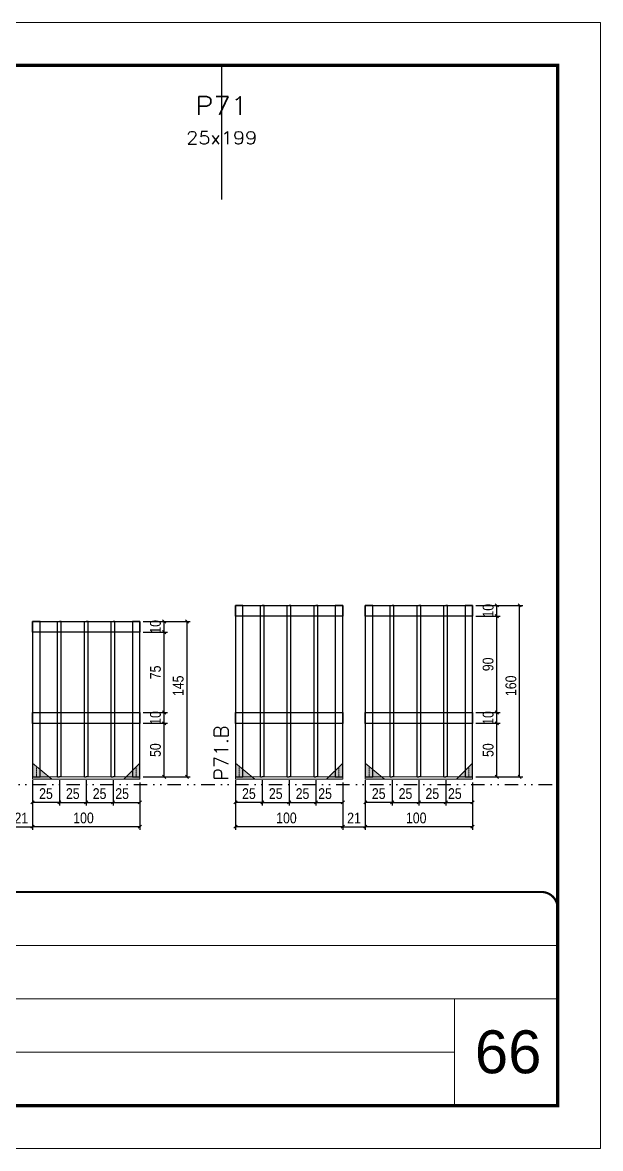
# Model space of a CAD drawing. Extents: x 14400 to 27878, y -21631 to 6985.
# Drawn here: x 16931 to 17470, y -12442 to -11392 of the extents above; entities that cross this region are included whole.
import ezdxf
from ezdxf.enums import TextEntityAlignment as Align

# ---------------------------------------------------------------- set-up
doc = ezdxf.new("R2010")
doc.units = 0
for name, pattern in [('CONTINUO', [0]), ('DASHED', [0.75, 0.5, -0.25]), ('DIVIDE2', [0.625, 0.25, -0.125, 0, -0.125, 0, -0.125]), ('HIDDEN', [0.375, 0.25, -0.125])]:
    doc.linetypes.add(name, pattern=pattern)
for name, color, linetype, lineweight in [('CARIMBO', 255, 'Continuous', 9), ('Folhas', 255, 'Continuous', 9), ('Madeira', 126, 'Continuous', 18), ('Sarr 2.2x7', 40, 'Continuous', 9), ('SARRAFO DE PRESSAO', 251, 'DASHED', 9), ('Texto Seção', 7, 'Continuous', 15)]:
    doc.layers.add(name, color=color, linetype=linetype, lineweight=lineweight)
for name, color, linetype in [('COTA', 241, 'Continuous'), ('Nível', 160, 'Continuous'), ('SARR_2.2x10', 60, 'Continuous'), ('SARR_3.5x7', 81, 'Continuous'), ('SARR_7x7', 40, 'Continuous'), ('Texto de Titulo', 7, 'Continuous'), ('Texto Qtd Sarr', 242, 'Continuous')]:
    doc.layers.add(name, color=color, linetype=linetype)
doc.styles.add('ARIAL', font='arial.ttf')
doc.styles.add('COTA TECNICA', font='techl___.ttf', dxfattribs={"height": 10})
doc.styles.add('REGUA-120', font='ROMANS.shx', dxfattribs={"height": 15})
doc.styles.add('ROMANS', font='romans.shx')
doc.dimstyles.new('PAINEL', dxfattribs={"dimtxt": 10, "dimasz": 3, "dimexe": 3, "dimexo": 3, "dimgap": 3, "dimtad": 1, "dimdec": 1, "dimzin": 12, "dimdsep": 46, "dimtxsty": 'COTA TECNICA', "dimblk1": 'OBLIQUE', "dimblk2": 'OBLIQUE', "dimsah": 1, "dimcen": 0.9, "dimclrd": 4, "dimclre": 4, "dimclrt": 240, "dimadec": 1, "dimazin": 3, "dimtfac": 1, "dimtdec": 1, "dimtmove": 0, "dimatfit": 3, "dimfxl": 1, "dimtolj": 1, "dimtzin": 12, "dimarcsym": 0})

# ---------------------------------------------------------------- blocks, each defined once
blk = doc.blocks.new('9999999999')
at = {"color": 30, "linetype": 'CONTINUO'}
for p, q in [((98564.6, 34379.6), (99584, 34379.6)), ((98564.6, 34329.8), (99488, 34329.8)), ((99584, 34329.8), (99488, 34329.8)), ((99488, 34329.8), (99488, 34230.2)), ((98564.6, 34280), (99488, 34280))]:
    blk.add_line(p, q, dxfattribs=at)
at = {"color": 30, "linetype": 'CONTINUO', "const_width": 2}
blk.add_lwpolyline([(99584, 34230.2), (99584, 34414.4, 0.414214), (99569, 34429.4), (98229, 34429.4, 0.414214), (98214, 34414.4), (98214, 34245.2, 0.414214), (98229, 34230.2), (99584, 34230.2)], format="xyb", dxfattribs=at)
at = {"layer": 'Folhas'}
blk.add_lwpolyline([(98139, 34190.2), (99624, 34190.2), (99624, 35240.2), (98139, 35240.2)], close=True, dxfattribs=at)
at = {"layer": 'Folhas', "color": 30, "const_width": 3}
blk.add_lwpolyline([(98214, 34230.2), (99584, 34230.2), (99584, 35200.2), (98214, 35200.2)], close=True, dxfattribs=at)
blk = doc.blocks.new('_Oblique')
at = {"color": 0, "linetype": 'ByBlock', "lineweight": -2}
blk.add_line((-0.5, -0.5), (0.5, 0.5), dxfattribs=at)
blk = doc.blocks.new('*D2071')
at = {"layer": 'COTA', "color": 4, "lineweight": -2, "transparency": 16777216}
for p, q in [((16940.5, -12114.2), (16940.5, -12145.4)), ((17040.5, -12114.2), (17040.5, -12145.4)), ((17040.5, -12142.4), (16940.5, -12142.4))]:
    blk.add_line(p, q, dxfattribs=at)
at = {"layer": 'Defpoints', "color": 0, "transparency": 16777216}
for p in [(16940.5, -12111.2), (17040.5, -12111.2), (16940.5, -12142.4)]:
    blk.add_point(p, dxfattribs=at)
at = {"layer": 'COTA', "color": 4, "lineweight": -2, "transparency": 16777216, "xscale": 3, "yscale": 3, "zscale": 3, "rotation": 180}
blk.add_blockref('_Oblique', (16940.5, -12142.4), dxfattribs=at)
at = {"layer": 'COTA', "color": 4, "lineweight": -2, "transparency": 16777216, "xscale": 3, "yscale": 3, "zscale": 3}
blk.add_blockref('_Oblique', (17040.5, -12142.4), dxfattribs=at)
at = {"layer": 'COTA', "color": 240, "transparency": 16777216, "insert": (16988, -12134.3), "char_height": 10, "attachment_point": 5, "style": 'COTA TECNICA'}
blk.add_mtext('\\A1;100', dxfattribs=at)
blk = doc.blocks.new('*D2072')
at = {"layer": 'COTA', "color": 4, "lineweight": -2, "transparency": 16777216}
for p, q in [((16940.5, -12099), (16940.5, -12122.7)), ((16965.5, -12099), (16965.5, -12122.7)), ((16965.5, -12119.7), (16940.5, -12119.7))]:
    blk.add_line(p, q, dxfattribs=at)
at = {"layer": 'Defpoints', "color": 0, "transparency": 16777216}
for p in [(16940.5, -12096), (16965.5, -12096), (16940.5, -12119.7)]:
    blk.add_point(p, dxfattribs=at)
at = {"layer": 'COTA', "color": 4, "lineweight": -2, "transparency": 16777216, "xscale": 3, "yscale": 3, "zscale": 3, "rotation": 180}
blk.add_blockref('_Oblique', (16940.5, -12119.7), dxfattribs=at)
at = {"layer": 'COTA', "color": 4, "lineweight": -2, "transparency": 16777216, "xscale": 3, "yscale": 3, "zscale": 3}
blk.add_blockref('_Oblique', (16965.5, -12119.7), dxfattribs=at)
at = {"layer": 'COTA', "color": 240, "transparency": 16777216, "insert": (16953, -12111.6), "char_height": 10, "attachment_point": 5, "style": 'COTA TECNICA'}
blk.add_mtext('\\A1;25', dxfattribs=at)
blk = doc.blocks.new('*D2073')
at = {"layer": 'COTA', "color": 4, "lineweight": -2, "transparency": 16777216}
for p, q in [((17015.5, -12099), (17015.5, -12122.7)), ((17040.5, -12101.2), (17040.5, -12122.7)), ((17015.5, -12119.7), (17040.5, -12119.7))]:
    blk.add_line(p, q, dxfattribs=at)
at = {"layer": 'Defpoints', "color": 0, "transparency": 16777216}
for p in [(17015.5, -12096), (17040.5, -12098.2), (17040.5, -12119.7)]:
    blk.add_point(p, dxfattribs=at)
at = {"layer": 'COTA', "color": 4, "lineweight": -2, "transparency": 16777216, "xscale": 3, "yscale": 3, "zscale": 3, "rotation": 180}
blk.add_blockref('_Oblique', (17015.5, -12119.7), dxfattribs=at)
at = {"layer": 'COTA', "color": 4, "lineweight": -2, "transparency": 16777216, "xscale": 3, "yscale": 3, "zscale": 3}
blk.add_blockref('_Oblique', (17040.5, -12119.7), dxfattribs=at)
at = {"layer": 'COTA', "color": 240, "transparency": 16777216, "insert": (17024, -12111.6), "char_height": 10, "attachment_point": 5, "style": 'COTA TECNICA'}
blk.add_mtext('\\A1;25', dxfattribs=at)
blk = doc.blocks.new('*D2074')
at = {"layer": 'COTA', "color": 4, "lineweight": -2, "transparency": 16777216}
for p, q in [((16965.5, -12099), (16965.5, -12122.7)), ((16990.5, -12099), (16990.5, -12122.7)), ((16965.5, -12119.7), (16990.5, -12119.7))]:
    blk.add_line(p, q, dxfattribs=at)
at = {"layer": 'Defpoints', "color": 0, "transparency": 16777216}
for p in [(16965.5, -12096), (16990.5, -12096), (16990.5, -12119.7)]:
    blk.add_point(p, dxfattribs=at)
at = {"layer": 'COTA', "color": 4, "lineweight": -2, "transparency": 16777216, "xscale": 3, "yscale": 3, "zscale": 3, "rotation": 180}
blk.add_blockref('_Oblique', (16965.5, -12119.7), dxfattribs=at)
at = {"layer": 'COTA', "color": 4, "lineweight": -2, "transparency": 16777216, "xscale": 3, "yscale": 3, "zscale": 3}
blk.add_blockref('_Oblique', (16990.5, -12119.7), dxfattribs=at)
at = {"layer": 'COTA', "color": 240, "transparency": 16777216, "insert": (16978, -12111.6), "char_height": 10, "attachment_point": 5, "style": 'COTA TECNICA'}
blk.add_mtext('\\A1;25', dxfattribs=at)
blk = doc.blocks.new('*D2075')
at = {"layer": 'COTA', "color": 4, "lineweight": -2, "transparency": 16777216}
for p, q in [((16990.5, -12099), (16990.5, -12122.7)), ((17015.5, -12099), (17015.5, -12122.7)), ((16990.5, -12119.7), (17015.5, -12119.7))]:
    blk.add_line(p, q, dxfattribs=at)
at = {"layer": 'Defpoints', "color": 0, "transparency": 16777216}
for p in [(16990.5, -12096), (17015.5, -12096), (17015.5, -12119.7)]:
    blk.add_point(p, dxfattribs=at)
at = {"layer": 'COTA', "color": 4, "lineweight": -2, "transparency": 16777216, "xscale": 3, "yscale": 3, "zscale": 3, "rotation": 180}
blk.add_blockref('_Oblique', (16990.5, -12119.7), dxfattribs=at)
at = {"layer": 'COTA', "color": 4, "lineweight": -2, "transparency": 16777216, "xscale": 3, "yscale": 3, "zscale": 3}
blk.add_blockref('_Oblique', (17015.5, -12119.7), dxfattribs=at)
at = {"layer": 'COTA', "color": 240, "transparency": 16777216, "insert": (17003, -12111.6), "char_height": 10, "attachment_point": 5, "style": 'COTA TECNICA'}
blk.add_mtext('\\A1;25', dxfattribs=at)
blk = doc.blocks.new('*D2076')
at = {"layer": 'COTA', "color": 4, "lineweight": -2, "transparency": 16777216}
for p, q in [((17043.5, -12046), (17066.2, -12046)), ((17063.2, -12096), (17063.2, -12046)), ((17043.5, -12096), (17066.2, -12096))]:
    blk.add_line(p, q, dxfattribs=at)
at = {"layer": 'Defpoints', "color": 0, "transparency": 16777216}
for p in [(17040.5, -12046), (17063.2, -12046), (17040.5, -12096)]:
    blk.add_point(p, dxfattribs=at)
at = {"layer": 'COTA', "color": 4, "lineweight": -2, "transparency": 16777216, "xscale": 3, "yscale": 3, "zscale": 3}
for p, rotation in [((17063.2, -12046), 90), ((17063.2, -12096), 270)]:
    blk.add_blockref('_Oblique', p, dxfattribs=dict(at, rotation=rotation))
at = {"layer": 'COTA', "color": 240, "transparency": 16777216, "insert": (17055.1, -12071), "char_height": 10, "attachment_point": 5, "rotation": 90, "style": 'COTA TECNICA'}
blk.add_mtext('\\A1;50', dxfattribs=at)
blk = doc.blocks.new('*D2077')
at = {"layer": 'COTA', "color": 4, "lineweight": -2, "transparency": 16777216}
for p, q in [((17043.5, -12036), (17066.2, -12036)), ((17063.2, -12046), (17063.2, -12036)), ((17043.5, -12046), (17066.2, -12046))]:
    blk.add_line(p, q, dxfattribs=at)
at = {"layer": 'Defpoints', "color": 0, "transparency": 16777216}
for p in [(17040.5, -12036), (17063.2, -12036), (17040.5, -12046)]:
    blk.add_point(p, dxfattribs=at)
at = {"layer": 'COTA', "color": 4, "lineweight": -2, "transparency": 16777216, "xscale": 3, "yscale": 3, "zscale": 3}
for p, rotation in [((17063.2, -12036), 90), ((17063.2, -12046), 270)]:
    blk.add_blockref('_Oblique', p, dxfattribs=dict(at, rotation=rotation))
at = {"layer": 'COTA', "color": 240, "transparency": 16777216, "insert": (17055.1, -12041), "char_height": 10, "attachment_point": 5, "rotation": 90, "style": 'COTA TECNICA'}
blk.add_mtext('\\A1;10', dxfattribs=at)
blk = doc.blocks.new('*D2078')
at = {"layer": 'COTA', "color": 4, "lineweight": -2, "transparency": 16777216}
for p, q in [((17043.5, -11961), (17066.2, -11961)), ((17063.2, -12036), (17063.2, -11961)), ((17043.5, -12036), (17066.2, -12036))]:
    blk.add_line(p, q, dxfattribs=at)
at = {"layer": 'Defpoints', "color": 0, "transparency": 16777216}
for p in [(17040.5, -11961), (17063.2, -11961), (17040.5, -12036)]:
    blk.add_point(p, dxfattribs=at)
at = {"layer": 'COTA', "color": 4, "lineweight": -2, "transparency": 16777216, "xscale": 3, "yscale": 3, "zscale": 3}
for p, rotation in [((17063.2, -11961), 90), ((17063.2, -12036), 270)]:
    blk.add_blockref('_Oblique', p, dxfattribs=dict(at, rotation=rotation))
at = {"layer": 'COTA', "color": 240, "transparency": 16777216, "insert": (17055.1, -11998.5), "char_height": 10, "attachment_point": 5, "rotation": 90, "style": 'COTA TECNICA'}
blk.add_mtext('\\A1;75', dxfattribs=at)
blk = doc.blocks.new('*D2079')
at = {"layer": 'COTA', "color": 4, "lineweight": -2, "transparency": 16777216}
for p, q in [((17043.5, -11951), (17066.2, -11951)), ((17063.2, -11961), (17063.2, -11951)), ((17043.5, -11961), (17066.2, -11961))]:
    blk.add_line(p, q, dxfattribs=at)
at = {"layer": 'Defpoints', "color": 0, "transparency": 16777216}
for p in [(17040.5, -11951), (17063.2, -11951), (17040.5, -11961)]:
    blk.add_point(p, dxfattribs=at)
at = {"layer": 'COTA', "color": 4, "lineweight": -2, "transparency": 16777216, "xscale": 3, "yscale": 3, "zscale": 3}
for p, rotation in [((17063.2, -11951), 90), ((17063.2, -11961), 270)]:
    blk.add_blockref('_Oblique', p, dxfattribs=dict(at, rotation=rotation))
at = {"layer": 'COTA', "color": 240, "transparency": 16777216, "insert": (17055.1, -11956), "char_height": 10, "attachment_point": 5, "rotation": 90, "style": 'COTA TECNICA'}
blk.add_mtext('\\A1;10', dxfattribs=at)
blk = doc.blocks.new('*D2080')
at = {"layer": 'COTA', "color": 4, "lineweight": -2, "transparency": 16777216}
for p, q in [((17043.5, -11951), (17087.5, -11951)), ((17084.5, -12096), (17084.5, -11951)), ((17043.5, -12096), (17087.5, -12096))]:
    blk.add_line(p, q, dxfattribs=at)
at = {"layer": 'Defpoints', "color": 0, "transparency": 16777216}
for p in [(17040.5, -11951), (17084.5, -11951), (17040.5, -12096)]:
    blk.add_point(p, dxfattribs=at)
at = {"layer": 'COTA', "color": 4, "lineweight": -2, "transparency": 16777216, "xscale": 3, "yscale": 3, "zscale": 3}
for p, rotation in [((17084.5, -11951), 90), ((17084.5, -12096), 270)]:
    blk.add_blockref('_Oblique', p, dxfattribs=dict(at, rotation=rotation))
at = {"layer": 'COTA', "color": 240, "transparency": 16777216, "insert": (17076.3, -12011), "char_height": 10, "attachment_point": 5, "rotation": 90, "style": 'COTA TECNICA'}
blk.add_mtext('\\A1;145', dxfattribs=at)
blk = doc.blocks.new('*D2086')
at = {"layer": 'COTA', "color": 4, "lineweight": -2, "transparency": 16777216}
for p, q in [((16919.5, -12101.2), (16919.5, -12145.4)), ((16940.5, -12101.2), (16940.5, -12145.4)), ((16919.5, -12142.4), (16940.5, -12142.4))]:
    blk.add_line(p, q, dxfattribs=at)
at = {"layer": 'Defpoints', "color": 0, "transparency": 16777216}
for p in [(16919.5, -12098.2), (16940.5, -12098.2), (16940.5, -12142.4)]:
    blk.add_point(p, dxfattribs=at)
at = {"layer": 'COTA', "color": 4, "lineweight": -2, "transparency": 16777216, "xscale": 3, "yscale": 3, "zscale": 3, "rotation": 180}
blk.add_blockref('_Oblique', (16919.5, -12142.4), dxfattribs=at)
at = {"layer": 'COTA', "color": 4, "lineweight": -2, "transparency": 16777216, "xscale": 3, "yscale": 3, "zscale": 3}
blk.add_blockref('_Oblique', (16940.5, -12142.4), dxfattribs=at)
at = {"layer": 'COTA', "color": 240, "transparency": 16777216, "insert": (16930, -12134.3), "char_height": 10, "attachment_point": 5, "style": 'COTA TECNICA'}
blk.add_mtext('\\A1;21', dxfattribs=at)
blk = doc.blocks.new('titulo1')
at = {"layer": 'Defpoints', "color": 252, "linetype": 'HIDDEN', "ltscale": 2}
blk.add_line((0, 0), (0, 125), dxfattribs=at)
at = {"layer": 'Defpoints', "style": 'ROMANS', "oblique": 15}
blk.add_attdef('FOLHA', text='', height=10, dxfattribs=at).set_placement((0, 15.6), align=Align.MIDDLE_CENTER)
at = {"layer": 'Texto Qtd Sarr', "color": 3, "style": 'ROMANS', "oblique": 15}
for tag, height, p in [('TITULO', 17, (0, 71.4)), ('SEÇÃO', 12, (0, 41.5))]:
    blk.add_attdef(tag, text='', height=height, dxfattribs=at).set_placement(p, align=Align.MIDDLE_CENTER)
blk = doc.blocks.new('*D2131')
at = {"layer": 'COTA', "color": 4, "lineweight": -2, "transparency": 16777216}
for p, q in [((17250.7, -12114.2), (17250.7, -12145.4)), ((17350.7, -12114.2), (17350.7, -12145.4)), ((17350.7, -12142.4), (17250.7, -12142.4))]:
    blk.add_line(p, q, dxfattribs=at)
at = {"layer": 'Defpoints', "color": 0, "transparency": 16777216}
for p in [(17250.7, -12111.2), (17350.7, -12111.2), (17250.7, -12142.4)]:
    blk.add_point(p, dxfattribs=at)
at = {"layer": 'COTA', "color": 4, "lineweight": -2, "transparency": 16777216, "xscale": 3, "yscale": 3, "zscale": 3, "rotation": 180}
blk.add_blockref('_Oblique', (17250.7, -12142.4), dxfattribs=at)
at = {"layer": 'COTA', "color": 4, "lineweight": -2, "transparency": 16777216, "xscale": 3, "yscale": 3, "zscale": 3}
blk.add_blockref('_Oblique', (17350.7, -12142.4), dxfattribs=at)
at = {"layer": 'COTA', "color": 240, "transparency": 16777216, "insert": (17298.2, -12134.3), "char_height": 10, "attachment_point": 5, "style": 'COTA TECNICA'}
blk.add_mtext('\\A1;100', dxfattribs=at)
blk = doc.blocks.new('*D2132')
at = {"layer": 'COTA', "color": 4, "lineweight": -2, "transparency": 16777216}
for p, q in [((17250.7, -12099), (17250.7, -12122.7)), ((17275.7, -12099), (17275.7, -12122.7)), ((17275.7, -12119.7), (17250.7, -12119.7))]:
    blk.add_line(p, q, dxfattribs=at)
at = {"layer": 'Defpoints', "color": 0, "transparency": 16777216}
for p in [(17250.7, -12096), (17275.7, -12096), (17250.7, -12119.7)]:
    blk.add_point(p, dxfattribs=at)
at = {"layer": 'COTA', "color": 4, "lineweight": -2, "transparency": 16777216, "xscale": 3, "yscale": 3, "zscale": 3, "rotation": 180}
blk.add_blockref('_Oblique', (17250.7, -12119.7), dxfattribs=at)
at = {"layer": 'COTA', "color": 4, "lineweight": -2, "transparency": 16777216, "xscale": 3, "yscale": 3, "zscale": 3}
blk.add_blockref('_Oblique', (17275.7, -12119.7), dxfattribs=at)
at = {"layer": 'COTA', "color": 240, "transparency": 16777216, "insert": (17263.2, -12111.6), "char_height": 10, "attachment_point": 5, "style": 'COTA TECNICA'}
blk.add_mtext('\\A1;25', dxfattribs=at)
blk = doc.blocks.new('*D2133')
at = {"layer": 'COTA', "color": 4, "lineweight": -2, "transparency": 16777216}
for p, q in [((17325.7, -12099), (17325.7, -12122.7)), ((17350.7, -12101.2), (17350.7, -12122.7)), ((17325.7, -12119.7), (17350.7, -12119.7))]:
    blk.add_line(p, q, dxfattribs=at)
at = {"layer": 'Defpoints', "color": 0, "transparency": 16777216}
for p in [(17325.7, -12096), (17350.7, -12098.2), (17350.7, -12119.7)]:
    blk.add_point(p, dxfattribs=at)
at = {"layer": 'COTA', "color": 4, "lineweight": -2, "transparency": 16777216, "xscale": 3, "yscale": 3, "zscale": 3, "rotation": 180}
blk.add_blockref('_Oblique', (17325.7, -12119.7), dxfattribs=at)
at = {"layer": 'COTA', "color": 4, "lineweight": -2, "transparency": 16777216, "xscale": 3, "yscale": 3, "zscale": 3}
blk.add_blockref('_Oblique', (17350.7, -12119.7), dxfattribs=at)
at = {"layer": 'COTA', "color": 240, "transparency": 16777216, "insert": (17334.2, -12111.6), "char_height": 10, "attachment_point": 5, "style": 'COTA TECNICA'}
blk.add_mtext('\\A1;25', dxfattribs=at)
blk = doc.blocks.new('*D2134')
at = {"layer": 'COTA', "color": 4, "lineweight": -2, "transparency": 16777216}
for p, q in [((17275.7, -12099), (17275.7, -12122.7)), ((17300.7, -12099), (17300.7, -12122.7)), ((17275.7, -12119.7), (17300.7, -12119.7))]:
    blk.add_line(p, q, dxfattribs=at)
at = {"layer": 'Defpoints', "color": 0, "transparency": 16777216}
for p in [(17275.7, -12096), (17300.7, -12096), (17300.7, -12119.7)]:
    blk.add_point(p, dxfattribs=at)
at = {"layer": 'COTA', "color": 4, "lineweight": -2, "transparency": 16777216, "xscale": 3, "yscale": 3, "zscale": 3, "rotation": 180}
blk.add_blockref('_Oblique', (17275.7, -12119.7), dxfattribs=at)
at = {"layer": 'COTA', "color": 4, "lineweight": -2, "transparency": 16777216, "xscale": 3, "yscale": 3, "zscale": 3}
blk.add_blockref('_Oblique', (17300.7, -12119.7), dxfattribs=at)
at = {"layer": 'COTA', "color": 240, "transparency": 16777216, "insert": (17288.2, -12111.6), "char_height": 10, "attachment_point": 5, "style": 'COTA TECNICA'}
blk.add_mtext('\\A1;25', dxfattribs=at)
blk = doc.blocks.new('*D2135')
at = {"layer": 'COTA', "color": 4, "lineweight": -2, "transparency": 16777216}
for p, q in [((17300.7, -12099), (17300.7, -12122.7)), ((17325.7, -12099), (17325.7, -12122.7)), ((17300.7, -12119.7), (17325.7, -12119.7))]:
    blk.add_line(p, q, dxfattribs=at)
at = {"layer": 'Defpoints', "color": 0, "transparency": 16777216}
for p in [(17300.7, -12096), (17325.7, -12096), (17325.7, -12119.7)]:
    blk.add_point(p, dxfattribs=at)
at = {"layer": 'COTA', "color": 4, "lineweight": -2, "transparency": 16777216, "xscale": 3, "yscale": 3, "zscale": 3, "rotation": 180}
blk.add_blockref('_Oblique', (17300.7, -12119.7), dxfattribs=at)
at = {"layer": 'COTA', "color": 4, "lineweight": -2, "transparency": 16777216, "xscale": 3, "yscale": 3, "zscale": 3}
blk.add_blockref('_Oblique', (17325.7, -12119.7), dxfattribs=at)
at = {"layer": 'COTA', "color": 240, "transparency": 16777216, "insert": (17313.2, -12111.6), "char_height": 10, "attachment_point": 5, "style": 'COTA TECNICA'}
blk.add_mtext('\\A1;25', dxfattribs=at)
blk = doc.blocks.new('*D2136')
at = {"layer": 'COTA', "color": 4, "lineweight": -2, "transparency": 16777216}
for p, q in [((17353.7, -12046), (17376.4, -12046)), ((17373.4, -12096), (17373.4, -12046)), ((17353.7, -12096), (17376.4, -12096))]:
    blk.add_line(p, q, dxfattribs=at)
at = {"layer": 'Defpoints', "color": 0, "transparency": 16777216}
for p in [(17350.7, -12046), (17373.4, -12046), (17350.7, -12096)]:
    blk.add_point(p, dxfattribs=at)
at = {"layer": 'COTA', "color": 4, "lineweight": -2, "transparency": 16777216, "xscale": 3, "yscale": 3, "zscale": 3}
for p, rotation in [((17373.4, -12046), 90), ((17373.4, -12096), 270)]:
    blk.add_blockref('_Oblique', p, dxfattribs=dict(at, rotation=rotation))
at = {"layer": 'COTA', "color": 240, "transparency": 16777216, "insert": (17365.3, -12071), "char_height": 10, "attachment_point": 5, "rotation": 90, "style": 'COTA TECNICA'}
blk.add_mtext('\\A1;50', dxfattribs=at)
blk = doc.blocks.new('*D2137')
at = {"layer": 'COTA', "color": 4, "lineweight": -2, "transparency": 16777216}
for p, q in [((17353.7, -12036), (17376.4, -12036)), ((17373.4, -12046), (17373.4, -12036)), ((17353.7, -12046), (17376.4, -12046))]:
    blk.add_line(p, q, dxfattribs=at)
at = {"layer": 'Defpoints', "color": 0, "transparency": 16777216}
for p in [(17350.7, -12036), (17373.4, -12036), (17350.7, -12046)]:
    blk.add_point(p, dxfattribs=at)
at = {"layer": 'COTA', "color": 4, "lineweight": -2, "transparency": 16777216, "xscale": 3, "yscale": 3, "zscale": 3}
for p, rotation in [((17373.4, -12036), 90), ((17373.4, -12046), 270)]:
    blk.add_blockref('_Oblique', p, dxfattribs=dict(at, rotation=rotation))
at = {"layer": 'COTA', "color": 240, "transparency": 16777216, "insert": (17365.3, -12041), "char_height": 10, "attachment_point": 5, "rotation": 90, "style": 'COTA TECNICA'}
blk.add_mtext('\\A1;10', dxfattribs=at)
blk = doc.blocks.new('*D2138')
at = {"layer": 'COTA', "color": 4, "lineweight": -2, "transparency": 16777216}
for p, q in [((17353.7, -11946), (17376.4, -11946)), ((17373.4, -12036), (17373.4, -11946)), ((17353.7, -12036), (17376.4, -12036))]:
    blk.add_line(p, q, dxfattribs=at)
at = {"layer": 'Defpoints', "color": 0, "transparency": 16777216}
for p in [(17350.7, -11946), (17373.4, -11946), (17350.7, -12036)]:
    blk.add_point(p, dxfattribs=at)
at = {"layer": 'COTA', "color": 4, "lineweight": -2, "transparency": 16777216, "xscale": 3, "yscale": 3, "zscale": 3}
for p, rotation in [((17373.4, -11946), 90), ((17373.4, -12036), 270)]:
    blk.add_blockref('_Oblique', p, dxfattribs=dict(at, rotation=rotation))
at = {"layer": 'COTA', "color": 240, "transparency": 16777216, "insert": (17365.2, -11991), "char_height": 10, "attachment_point": 5, "rotation": 90, "style": 'COTA TECNICA'}
blk.add_mtext('\\A1;90', dxfattribs=at)
blk = doc.blocks.new('*D2139')
at = {"layer": 'COTA', "color": 4, "lineweight": -2, "transparency": 16777216}
for p, q in [((17353.7, -11936), (17376.4, -11936)), ((17373.4, -11946), (17373.4, -11936)), ((17353.7, -11946), (17376.4, -11946))]:
    blk.add_line(p, q, dxfattribs=at)
at = {"layer": 'Defpoints', "color": 0, "transparency": 16777216}
for p in [(17350.7, -11936), (17373.4, -11936), (17350.7, -11946)]:
    blk.add_point(p, dxfattribs=at)
at = {"layer": 'COTA', "color": 4, "lineweight": -2, "transparency": 16777216, "xscale": 3, "yscale": 3, "zscale": 3}
for p, rotation in [((17373.4, -11936), 90), ((17373.4, -11946), 270)]:
    blk.add_blockref('_Oblique', p, dxfattribs=dict(at, rotation=rotation))
at = {"layer": 'COTA', "color": 240, "transparency": 16777216, "insert": (17365.3, -11941), "char_height": 10, "attachment_point": 5, "rotation": 90, "style": 'COTA TECNICA'}
blk.add_mtext('\\A1;10', dxfattribs=at)
blk = doc.blocks.new('*D2140')
at = {"layer": 'COTA', "color": 4, "lineweight": -2, "transparency": 16777216}
for p, q in [((17353.7, -11936), (17397.6, -11936)), ((17394.6, -12096), (17394.6, -11936)), ((17353.7, -12096), (17397.6, -12096))]:
    blk.add_line(p, q, dxfattribs=at)
at = {"layer": 'Defpoints', "color": 0, "transparency": 16777216}
for p in [(17350.7, -11936), (17394.6, -11936), (17350.7, -12096)]:
    blk.add_point(p, dxfattribs=at)
at = {"layer": 'COTA', "color": 4, "lineweight": -2, "transparency": 16777216, "xscale": 3, "yscale": 3, "zscale": 3}
for p, rotation in [((17394.6, -11936), 90), ((17394.6, -12096), 270)]:
    blk.add_blockref('_Oblique', p, dxfattribs=dict(at, rotation=rotation))
at = {"layer": 'COTA', "color": 240, "transparency": 16777216, "insert": (17386.5, -12011), "char_height": 10, "attachment_point": 5, "rotation": 90, "style": 'COTA TECNICA'}
blk.add_mtext('\\A1;160', dxfattribs=at)
blk = doc.blocks.new('*D2141')
at = {"layer": 'COTA', "color": 4, "lineweight": -2, "transparency": 16777216}
for p, q in [((17129.7, -12114.2), (17129.7, -12145.4)), ((17229.7, -12114.2), (17229.7, -12145.4)), ((17229.7, -12142.4), (17129.7, -12142.4))]:
    blk.add_line(p, q, dxfattribs=at)
at = {"layer": 'Defpoints', "color": 0, "transparency": 16777216}
for p in [(17129.7, -12111.2), (17229.7, -12111.2), (17129.7, -12142.4)]:
    blk.add_point(p, dxfattribs=at)
at = {"layer": 'COTA', "color": 4, "lineweight": -2, "transparency": 16777216, "xscale": 3, "yscale": 3, "zscale": 3, "rotation": 180}
blk.add_blockref('_Oblique', (17129.7, -12142.4), dxfattribs=at)
at = {"layer": 'COTA', "color": 4, "lineweight": -2, "transparency": 16777216, "xscale": 3, "yscale": 3, "zscale": 3}
blk.add_blockref('_Oblique', (17229.7, -12142.4), dxfattribs=at)
at = {"layer": 'COTA', "color": 240, "transparency": 16777216, "insert": (17177.2, -12134.3), "char_height": 10, "attachment_point": 5, "style": 'COTA TECNICA'}
blk.add_mtext('\\A1;100', dxfattribs=at)
blk = doc.blocks.new('*D2142')
at = {"layer": 'COTA', "color": 4, "lineweight": -2, "transparency": 16777216}
for p, q in [((17129.7, -12099), (17129.7, -12122.7)), ((17154.7, -12099), (17154.7, -12122.7)), ((17154.7, -12119.7), (17129.7, -12119.7))]:
    blk.add_line(p, q, dxfattribs=at)
at = {"layer": 'Defpoints', "color": 0, "transparency": 16777216}
for p in [(17129.7, -12096), (17154.7, -12096), (17129.7, -12119.7)]:
    blk.add_point(p, dxfattribs=at)
at = {"layer": 'COTA', "color": 4, "lineweight": -2, "transparency": 16777216, "xscale": 3, "yscale": 3, "zscale": 3, "rotation": 180}
blk.add_blockref('_Oblique', (17129.7, -12119.7), dxfattribs=at)
at = {"layer": 'COTA', "color": 4, "lineweight": -2, "transparency": 16777216, "xscale": 3, "yscale": 3, "zscale": 3}
blk.add_blockref('_Oblique', (17154.7, -12119.7), dxfattribs=at)
at = {"layer": 'COTA', "color": 240, "transparency": 16777216, "insert": (17142.2, -12111.6), "char_height": 10, "attachment_point": 5, "style": 'COTA TECNICA'}
blk.add_mtext('\\A1;25', dxfattribs=at)
blk = doc.blocks.new('*D2143')
at = {"layer": 'COTA', "color": 4, "lineweight": -2, "transparency": 16777216}
for p, q in [((17204.7, -12099), (17204.7, -12122.7)), ((17229.7, -12101.2), (17229.7, -12122.7)), ((17204.7, -12119.7), (17229.7, -12119.7))]:
    blk.add_line(p, q, dxfattribs=at)
at = {"layer": 'Defpoints', "color": 0, "transparency": 16777216}
for p in [(17204.7, -12096), (17229.7, -12098.2), (17229.7, -12119.7)]:
    blk.add_point(p, dxfattribs=at)
at = {"layer": 'COTA', "color": 4, "lineweight": -2, "transparency": 16777216, "xscale": 3, "yscale": 3, "zscale": 3, "rotation": 180}
blk.add_blockref('_Oblique', (17204.7, -12119.7), dxfattribs=at)
at = {"layer": 'COTA', "color": 4, "lineweight": -2, "transparency": 16777216, "xscale": 3, "yscale": 3, "zscale": 3}
blk.add_blockref('_Oblique', (17229.7, -12119.7), dxfattribs=at)
at = {"layer": 'COTA', "color": 240, "transparency": 16777216, "insert": (17213.2, -12111.6), "char_height": 10, "attachment_point": 5, "style": 'COTA TECNICA'}
blk.add_mtext('\\A1;25', dxfattribs=at)
blk = doc.blocks.new('*D2144')
at = {"layer": 'COTA', "color": 4, "lineweight": -2, "transparency": 16777216}
for p, q in [((17154.7, -12099), (17154.7, -12122.7)), ((17179.7, -12099), (17179.7, -12122.7)), ((17154.7, -12119.7), (17179.7, -12119.7))]:
    blk.add_line(p, q, dxfattribs=at)
at = {"layer": 'Defpoints', "color": 0, "transparency": 16777216}
for p in [(17154.7, -12096), (17179.7, -12096), (17179.7, -12119.7)]:
    blk.add_point(p, dxfattribs=at)
at = {"layer": 'COTA', "color": 4, "lineweight": -2, "transparency": 16777216, "xscale": 3, "yscale": 3, "zscale": 3, "rotation": 180}
blk.add_blockref('_Oblique', (17154.7, -12119.7), dxfattribs=at)
at = {"layer": 'COTA', "color": 4, "lineweight": -2, "transparency": 16777216, "xscale": 3, "yscale": 3, "zscale": 3}
blk.add_blockref('_Oblique', (17179.7, -12119.7), dxfattribs=at)
at = {"layer": 'COTA', "color": 240, "transparency": 16777216, "insert": (17167.2, -12111.6), "char_height": 10, "attachment_point": 5, "style": 'COTA TECNICA'}
blk.add_mtext('\\A1;25', dxfattribs=at)
blk = doc.blocks.new('*D2145')
at = {"layer": 'COTA', "color": 4, "lineweight": -2, "transparency": 16777216}
for p, q in [((17179.7, -12099), (17179.7, -12122.7)), ((17204.7, -12099), (17204.7, -12122.7)), ((17179.7, -12119.7), (17204.7, -12119.7))]:
    blk.add_line(p, q, dxfattribs=at)
at = {"layer": 'Defpoints', "color": 0, "transparency": 16777216}
for p in [(17179.7, -12096), (17204.7, -12096), (17204.7, -12119.7)]:
    blk.add_point(p, dxfattribs=at)
at = {"layer": 'COTA', "color": 4, "lineweight": -2, "transparency": 16777216, "xscale": 3, "yscale": 3, "zscale": 3, "rotation": 180}
blk.add_blockref('_Oblique', (17179.7, -12119.7), dxfattribs=at)
at = {"layer": 'COTA', "color": 4, "lineweight": -2, "transparency": 16777216, "xscale": 3, "yscale": 3, "zscale": 3}
blk.add_blockref('_Oblique', (17204.7, -12119.7), dxfattribs=at)
at = {"layer": 'COTA', "color": 240, "transparency": 16777216, "insert": (17192.2, -12111.6), "char_height": 10, "attachment_point": 5, "style": 'COTA TECNICA'}
blk.add_mtext('\\A1;25', dxfattribs=at)
blk = doc.blocks.new('*D2146')
at = {"layer": 'COTA', "color": 4, "lineweight": -2, "transparency": 16777216}
for p, q in [((17229.7, -12101.2), (17229.7, -12145.4)), ((17250.7, -12101.2), (17250.7, -12145.4)), ((17229.7, -12142.4), (17250.7, -12142.4))]:
    blk.add_line(p, q, dxfattribs=at)
at = {"layer": 'Defpoints', "color": 0, "transparency": 16777216}
for p in [(17229.7, -12098.2), (17250.7, -12098.2), (17250.7, -12142.4)]:
    blk.add_point(p, dxfattribs=at)
at = {"layer": 'COTA', "color": 4, "lineweight": -2, "transparency": 16777216, "xscale": 3, "yscale": 3, "zscale": 3, "rotation": 180}
blk.add_blockref('_Oblique', (17229.7, -12142.4), dxfattribs=at)
at = {"layer": 'COTA', "color": 4, "lineweight": -2, "transparency": 16777216, "xscale": 3, "yscale": 3, "zscale": 3}
blk.add_blockref('_Oblique', (17250.7, -12142.4), dxfattribs=at)
at = {"layer": 'COTA', "color": 240, "transparency": 16777216, "insert": (17240.2, -12134.3), "char_height": 10, "attachment_point": 5, "style": 'COTA TECNICA'}
blk.add_mtext('\\A1;21', dxfattribs=at)

msp = doc.modelspace()

# ---------------------------------------------------------------- hatches: boundary and pattern name
at = {"layer": 'Madeira'}
h = msp.add_hatch(color=252, dxfattribs=at)
h.dxf.hatch_style = 2
h.paths.add_polyline_path([(16940.54, -12083.19), (16940.54, -12098.19), (16958.54, -12098.19)])
h = msp.add_hatch(color=252, dxfattribs=at)
h.dxf.hatch_style = 2
h.paths.add_polyline_path([(17040.54, -12083.19), (17040.54, -12098.19), (17025.54, -12098.19)])
h = msp.add_hatch(color=252, dxfattribs=at)
h.dxf.hatch_style = 2
h.paths.add_polyline_path([(17129.67, -12083.19), (17129.67, -12098.19), (17147.67, -12098.19)])
h = msp.add_hatch(color=252, dxfattribs=at)
h.dxf.hatch_style = 2
h.paths.add_polyline_path([(17229.67, -12083.19), (17229.67, -12098.19), (17214.67, -12098.19)])
h = msp.add_hatch(color=252, dxfattribs=at)
h.dxf.hatch_style = 2
h.paths.add_polyline_path([(17250.67, -12083.19), (17250.67, -12098.19), (17268.67, -12098.19)])
h = msp.add_hatch(color=252, dxfattribs=at)
h.dxf.hatch_style = 2
h.paths.add_polyline_path([(17350.67, -12083.19), (17350.67, -12098.19), (17335.67, -12098.19)])

# ---------------------------------------------------------------- linework, layer by layer
for p, q in [((16940.54, -12095.99), (16940.54, -12098.19)), ((16940.54, -12095.99), (16940.54, -12098.19)), ((16940.54, -12095.99), (16940.54, -12098.19)), ((17129.67, -12095.99), (17129.67, -12098.19)), ((17129.67, -12095.99), (17129.67, -12098.19)), ((17129.67, -12095.99), (17129.67, -12098.19)), ((17250.67, -12095.99), (17250.67, -12098.19)), ((17250.67, -12095.99), (17250.67, -12098.19)), ((17250.67, -12095.99), (17250.67, -12098.19))]:
    msp.add_line(p, q, dxfattribs=at)
at = {"layer": 'Madeira', "color": 1, "linetype": 'HIDDEN'}
for p, q in [((16950.37, -12095.99), (16940.54, -12095.99)), ((16950.37, -12095.99), (16940.54, -12095.99)), ((16956.34, -12095.99), (16940.54, -12095.99)), ((16944.04, -12086.69), (16944.04, -12095.99)), ((16944.04, -12086.69), (16944.04, -12095.99)), ((16947.54, -12090.19), (16947.54, -12095.99)), ((17027.74, -12095.99), (17040.54, -12095.99)), ((17030.7, -12095.99), (17040.54, -12095.99)), ((17030.7, -12095.99), (17040.54, -12095.99)), ((17037.04, -12086.69), (17037.04, -12095.99)), ((17037.04, -12086.69), (17037.04, -12095.99)), ((17139.5, -12095.99), (17129.67, -12095.99)), ((17139.5, -12095.99), (17129.67, -12095.99)), ((17145.47, -12095.99), (17129.67, -12095.99)), ((17133.17, -12086.69), (17133.17, -12095.99)), ((17133.17, -12086.69), (17133.17, -12095.99)), ((17136.67, -12090.19), (17136.67, -12095.99)), ((17216.87, -12095.99), (17229.67, -12095.99)), ((17219.83, -12095.99), (17229.67, -12095.99)), ((17219.83, -12095.99), (17229.67, -12095.99)), ((17226.17, -12086.69), (17226.17, -12095.99)), ((17226.17, -12086.69), (17226.17, -12095.99)), ((17260.5, -12095.99), (17250.67, -12095.99)), ((17260.5, -12095.99), (17250.67, -12095.99)), ((17266.47, -12095.99), (17250.67, -12095.99)), ((17254.17, -12086.69), (17254.17, -12095.99)), ((17254.17, -12086.69), (17254.17, -12095.99)), ((17257.67, -12090.19), (17257.67, -12095.99)), ((17337.87, -12095.99), (17350.67, -12095.99)), ((17340.83, -12095.99), (17350.67, -12095.99)), ((17340.83, -12095.99), (17350.67, -12095.99)), ((17347.17, -12086.69), (17347.17, -12095.99)), ((17347.17, -12086.69), (17347.17, -12095.99))]:
    msp.add_line(p, q, dxfattribs=at)
at = {"layer": 'Madeira', "color": 0}
for points in [[(16940.54, -12083.19), (16940.54, -12098.19), (16958.54, -12098.19), (16940.54, -12083.19)], [(17040.54, -12083.19), (17040.54, -12098.19), (17025.54, -12098.19), (17040.54, -12083.19)], [(17129.67, -12083.19), (17129.67, -12098.19), (17147.67, -12098.19), (17129.67, -12083.19)], [(17229.67, -12083.19), (17229.67, -12098.19), (17214.67, -12098.19), (17229.67, -12083.19)], [(17250.67, -12083.19), (17250.67, -12098.19), (17268.67, -12098.19), (17250.67, -12083.19)], [(17350.67, -12083.19), (17350.67, -12098.19), (17335.67, -12098.19), (17350.67, -12083.19)]]:
    msp.add_lwpolyline(points, dxfattribs=at)
at = {"layer": 'Nível', "color": 4, "linetype": 'DIVIDE2', "ltscale": 50}
msp.add_line((16059.97, -12103.19), (17429.97, -12103.19), dxfattribs=at)
at = {"layer": 'Sarr 2.2x7'}
for points in [[(17040.54, -12095.99), (16940.54, -12095.99), (16940.54, -12098.19), (17040.54, -12098.19)], [(17229.67, -12095.99), (17129.67, -12095.99), (17129.67, -12098.19), (17229.67, -12098.19)], [(17350.67, -12095.99), (17250.67, -12095.99), (17250.67, -12098.19), (17350.67, -12098.19)]]:
    msp.add_lwpolyline(points, close=True, dxfattribs=at)
at = {"layer": 'SARR_2.2x10'}
for points in [[(17129.67, -11936.03), (17229.67, -11936.03), (17229.67, -11946.03), (17129.67, -11946.03)], [(17250.67, -11936.03), (17350.67, -11936.03), (17350.67, -11946.03), (17250.67, -11946.03)], [(16940.54, -11951.03), (17040.54, -11951.03), (17040.54, -11961.03), (16940.54, -11961.03)], [(16940.54, -12036.03), (17040.54, -12036.03), (17040.54, -12046.03), (16940.54, -12046.03)], [(17129.67, -12036.03), (17229.67, -12036.03), (17229.67, -12046.03), (17129.67, -12046.03)], [(17250.67, -12036.03), (17350.67, -12036.03), (17350.67, -12046.03), (17250.67, -12046.03)]]:
    msp.add_lwpolyline(points, close=True, dxfattribs=at)
at = {"layer": 'SARR_3.5x7'}
for p, q in [((17152.92, -12095.99), (17152.92, -11936.03)), ((17152.92, -11936.03), (17154.67, -11936.03)), ((17156.42, -11936.03), (17154.67, -11936.03)), ((17156.42, -12095.99), (17156.42, -11936.03)), ((17177.92, -12095.99), (17177.92, -11936.03)), ((17177.92, -11936.03), (17179.67, -11936.03)), ((17181.42, -11936.03), (17179.67, -11936.03)), ((17181.42, -12095.99), (17181.42, -11936.03)), ((17202.92, -12095.99), (17202.92, -11936.03)), ((17202.92, -11936.03), (17204.67, -11936.03)), ((17206.42, -11936.03), (17204.67, -11936.03)), ((17206.42, -12095.99), (17206.42, -11936.03)), ((17273.92, -12095.99), (17273.92, -11936.03)), ((17273.92, -11936.03), (17275.67, -11936.03)), ((17277.42, -11936.03), (17275.67, -11936.03)), ((17277.42, -12095.99), (17277.42, -11936.03)), ((17298.92, -12095.99), (17298.92, -11936.03)), ((17298.92, -11936.03), (17300.67, -11936.03)), ((17302.42, -11936.03), (17300.67, -11936.03)), ((17302.42, -12095.99), (17302.42, -11936.03)), ((17323.92, -12095.99), (17323.92, -11936.03)), ((17323.92, -11936.03), (17325.67, -11936.03)), ((17327.42, -11936.03), (17325.67, -11936.03)), ((17327.42, -12095.99), (17327.42, -11936.03)), ((16963.79, -12095.99), (16963.79, -11951.03)), ((16963.79, -11951.03), (16965.54, -11951.03)), ((16967.29, -11951.03), (16965.54, -11951.03)), ((16967.29, -12095.99), (16967.29, -11951.03)), ((16988.79, -12095.99), (16988.79, -11951.03)), ((16988.79, -11951.03), (16990.54, -11951.03)), ((16992.29, -11951.03), (16990.54, -11951.03)), ((16992.29, -12095.99), (16992.29, -11951.03)), ((17013.79, -12095.99), (17013.79, -11951.03)), ((17013.79, -11951.03), (17015.54, -11951.03)), ((17017.29, -11951.03), (17015.54, -11951.03)), ((17017.29, -12095.99), (17017.29, -11951.03)), ((16963.79, -12095.99), (16965.54, -12095.99)), ((16967.29, -12095.99), (16965.54, -12095.99)), ((16988.79, -12095.99), (16990.54, -12095.99)), ((16992.29, -12095.99), (16990.54, -12095.99)), ((17013.79, -12095.99), (17015.54, -12095.99)), ((17017.29, -12095.99), (17015.54, -12095.99)), ((17152.92, -12095.99), (17154.67, -12095.99)), ((17156.42, -12095.99), (17154.67, -12095.99)), ((17177.92, -12095.99), (17179.67, -12095.99)), ((17181.42, -12095.99), (17179.67, -12095.99)), ((17202.92, -12095.99), (17204.67, -12095.99)), ((17206.42, -12095.99), (17204.67, -12095.99)), ((17273.92, -12095.99), (17275.67, -12095.99)), ((17277.42, -12095.99), (17275.67, -12095.99)), ((17298.92, -12095.99), (17300.67, -12095.99)), ((17302.42, -12095.99), (17300.67, -12095.99)), ((17323.92, -12095.99), (17325.67, -12095.99)), ((17327.42, -12095.99), (17325.67, -12095.99))]:
    msp.add_line(p, q, dxfattribs=at)
at = {"layer": 'SARR_7x7'}
for points in [[(17129.67, -12095.99), (17136.67, -12095.99), (17136.67, -11936.03), (17129.67, -11936.03)], [(17222.67, -12095.99), (17229.67, -12095.99), (17229.67, -11936.03), (17222.67, -11936.03)], [(17250.67, -12095.99), (17257.67, -12095.99), (17257.67, -11936.03), (17250.67, -11936.03)], [(17343.67, -12095.99), (17350.67, -12095.99), (17350.67, -11936.03), (17343.67, -11936.03)], [(16940.54, -12095.99), (16947.54, -12095.99), (16947.54, -11951.03), (16940.54, -11951.03)], [(17033.54, -12095.99), (17040.54, -12095.99), (17040.54, -11951.03), (17033.54, -11951.03)]]:
    msp.add_lwpolyline(points, close=True, dxfattribs=at)

# ---------------------------------------------------------------- block references
at = {"layer": 'SARRAFO DE PRESSAO', "color": 6, "linetype": 'ByBlock'}
msp.add_blockref('9999999999', (-82154.01, -46632.68), dxfattribs=at)
at = {"layer": 'Texto Seção'}
ref = msp.add_blockref('titulo1', (17116.83, -11557.47), dxfattribs=at)
ref.add_attrib('TITULO', 'P71', dxfattribs={"layer": 'Texto de Titulo', "color": 7, "height": 17, "style": 'ROMANS', "width": 1.1}).set_placement((17116.83, -11469.97), align=Align.MIDDLE_CENTER)
ref.add_attrib('SEÇÃO', '25x199', dxfattribs={"layer": 'Texto de Titulo', "color": 7, "height": 12, "style": 'ROMANS', "width": 1.1}).set_placement((17116.83, -11499.97), align=Align.MIDDLE_CENTER)

# ---------------------------------------------------------------- texts
at = {"layer": 'CARIMBO', "style": 'ARIAL'}
msp.add_text('66', height=40, dxfattribs=at).set_placement((17352.83, -12372.33))
at = {"layer": 'Texto Seção', "style": 'REGUA-120'}
msp.add_text('P71.B', height=13, rotation=90, dxfattribs=at).set_placement((17122.75, -12099.31))

# ---------------------------------------------------------------- dimensions: what is measured, and where the dimension line sits
at = {"layer": 'COTA'}
for base, p1, p2, angle, picture, middle in [((17373.37, -11935.99), (17350.67, -11945.99), (17350.67, -11935.99), 90, '*D2139', (17373.37, -11940.99)), ((17394.58, -11935.99), (17350.67, -12096.03), (17350.67, -11935.99), 90, '*D2140', (17394.58, -12011.01)), ((17063.23, -11950.99), (17040.54, -11960.99), (17040.54, -11950.99), 90, '*D2079', (17063.23, -11955.99)), ((17084.45, -11950.99), (17040.54, -12096.03), (17040.54, -11950.99), 90, '*D2080', (17084.45, -12011.01)), ((17063.23, -12035.99), (17040.54, -12045.99), (17040.54, -12035.99), 90, '*D2077', (17063.23, -12040.99)), ((17373.37, -12035.99), (17350.67, -12045.99), (17350.67, -12035.99), 90, '*D2137', (17373.37, -12040.99)), ((16940.54, -12142.37), (17040.54, -12111.19), (16940.54, -12111.19), 180, '*D2071', (16988.04, -12142.37)), ((17129.67, -12142.37), (17229.67, -12111.19), (17129.67, -12111.19), 180, '*D2141', (17177.17, -12142.37)), ((17250.67, -12142.37), (17350.67, -12111.19), (17250.67, -12111.19), 180, '*D2131', (17298.17, -12142.37))]:
    dim = msp.add_linear_dim(base=base, p1=p1, p2=p2, angle=angle, dimstyle='PAINEL', override={"dimtmove": 1}, dxfattribs=at)
    dim.commit()
    dim.dimension.update_dxf_attribs({"geometry": picture, "text_midpoint": middle, "dimtype": 160})
for base, p1, p2, angle, picture, middle in [((17373.37, -11945.99), (17350.67, -12035.99), (17350.67, -11945.99), 90, '*D2138', (17365.23, -11990.99)), ((17063.23, -11960.99), (17040.54, -12035.99), (17040.54, -11960.99), 90, '*D2078', (17055.13, -11998.49)), ((17063.23, -12045.99), (17040.54, -12095.99), (17040.54, -12045.99), 90, '*D2076', (17055.13, -12070.99)), ((17373.37, -12045.99), (17350.67, -12095.99), (17350.67, -12045.99), 90, '*D2136', (17365.26, -12070.99)), ((16940.54, -12119.69), (16965.54, -12095.99), (16940.54, -12095.99), 180, '*D2072', (16953.04, -12111.58)), ((17129.67, -12119.69), (17154.67, -12095.99), (17129.67, -12095.99), 180, '*D2142', (17142.17, -12111.58)), ((17250.67, -12119.69), (17275.67, -12095.99), (17250.67, -12095.99), 180, '*D2132', (17263.17, -12111.58))]:
    dim = msp.add_linear_dim(base=base, p1=p1, p2=p2, angle=angle, dimstyle='PAINEL', override={"dimtmove": 1}, dxfattribs=at)
    dim.commit()
    dim.dimension.update_dxf_attribs({"geometry": picture, "text_midpoint": middle})
for base, p1, p2, picture, middle in [((16990.54, -12119.69), (16965.54, -12095.99), (16990.54, -12095.99), '*D2074', (16978.04, -12111.58)), ((17015.54, -12119.69), (16990.54, -12095.99), (17015.54, -12095.99), '*D2075', (17003.04, -12111.58)), ((17179.67, -12119.69), (17154.67, -12095.99), (17179.67, -12095.99), '*D2144', (17167.17, -12111.58)), ((17204.67, -12119.69), (17179.67, -12095.99), (17204.67, -12095.99), '*D2145', (17192.17, -12111.58)), ((17300.67, -12119.69), (17275.67, -12095.99), (17300.67, -12095.99), '*D2134', (17288.17, -12111.58)), ((17325.67, -12119.69), (17300.67, -12095.99), (17325.67, -12095.99), '*D2135', (17313.17, -12111.58))]:
    dim = msp.add_linear_dim(base=base, p1=p1, p2=p2, dimstyle='PAINEL', override={"dimtmove": 1}, dxfattribs=at)
    dim.commit()
    dim.dimension.update_dxf_attribs({"geometry": picture, "text_midpoint": middle})
for base, p1, p2, picture, middle in [((17040.54, -12119.69), (17015.54, -12095.99), (17040.54, -12098.19), '*D2073', (17024.04, -12119.69)), ((17229.67, -12119.69), (17204.67, -12095.99), (17229.67, -12098.19), '*D2143', (17213.17, -12119.69)), ((17350.67, -12119.69), (17325.67, -12095.99), (17350.67, -12098.19), '*D2133', (17334.17, -12119.69))]:
    dim = msp.add_linear_dim(base=base, p1=p1, p2=p2, dimstyle='PAINEL', override={"dimtmove": 1}, dxfattribs=at)
    dim.commit()
    dim.dimension.update_dxf_attribs({"geometry": picture, "text_midpoint": middle, "dimtype": 160})
for base, p1, p2, picture, middle in [((16940.54, -12142.37), (16919.54, -12098.19), (16940.54, -12098.19), '*D2086', (16930.04, -12134.31)), ((17250.67, -12142.37), (17229.67, -12098.19), (17250.67, -12098.19), '*D2146', (17240.17, -12134.31))]:
    dim = msp.add_linear_dim(base=base, p1=p1, p2=p2, dimstyle='PAINEL', dxfattribs=at)
    dim.commit()
    dim.dimension.update_dxf_attribs({"geometry": picture, "text_midpoint": middle})

doc.saveas('drawing.dxf')
